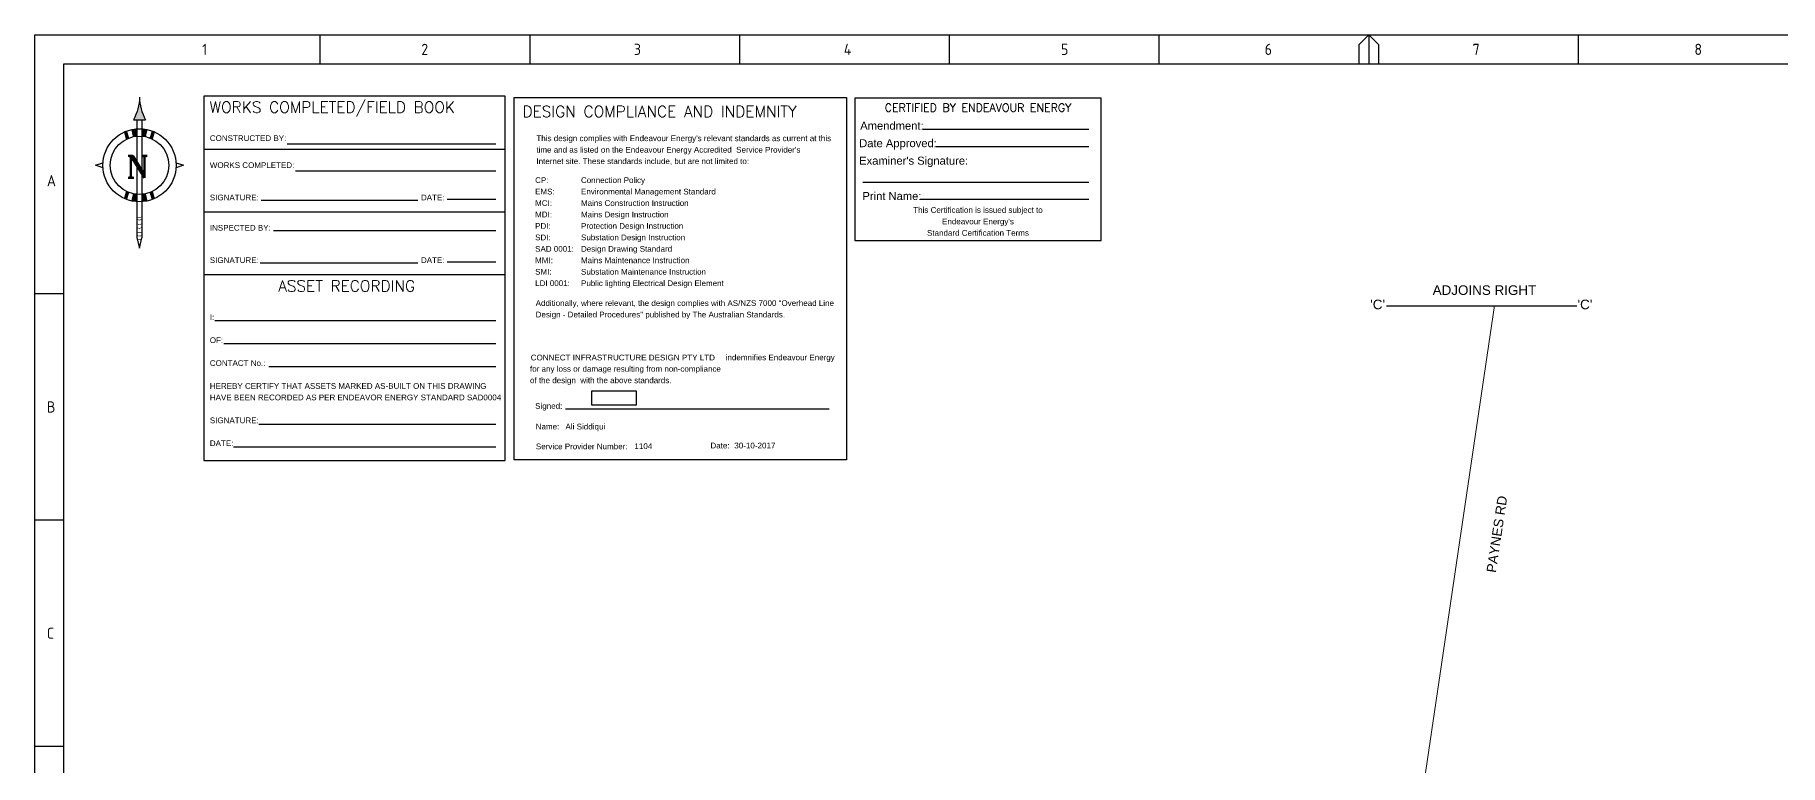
# Paper-space layout 'SHEET 3' of a CAD drawing. Header units: metres, sheet in millimetres. Extents: x -19 to 814, y -3 to 583.
# Drawn here: x -19 to 526, y 355 to 583 of the extents above; entities that cross this region are included whole.
import ezdxf
from ezdxf.enums import TextEntityAlignment as Align

# ---------------------------------------------------------------- set-up
doc = ezdxf.new("R2010")
doc.units = ezdxf.units.M
for name, color, linetype in [('_User Miscellaneous1', 7, 'Continuous'), ('Mains_HV_NEW_U72', 7, 'Continuous'), ('Notes', 7, 'Continuous')]:
    doc.layers.add(name, color=color, linetype=linetype)
doc.layers.add('Cadastre Roads_SP_EXT', color=9, linetype='Continuous', lineweight=5)
doc.styles.add('Elec', font='romand__.ttf')
doc.styles.add('iecISOCP', font='isocp.shx')
doc.styles.add('Roman', font='romant.shx')
doc.styles.get("Standard").update_dxf_attribs({"font": 'arial.ttf'})
doc.linetypes.add('Cable New UG', pattern='A,7,-0.25,["x",Standard,S=2,R=0,X=0.2,Y=-0.8],-2.1', length=9.35)
picture_1 = doc.add_image_def('image1.jpg', size_in_pixel=(298, 96))

# ---------------------------------------------------------------- blocks, each defined once
blk = doc.blocks.new('A1_FRAME_TITLE')
at = {"layer": 'Notes', "linetype": 'Continuous'}
for p, q in [((89.14, 574.39), (89.14, 583.39)), ((154.65, 574.39), (154.65, 583.39)), ((220.16, 574.39), (220.16, 583.39)), ((285.67, 574.39), (285.67, 583.39)), ((351.17, 574.39), (351.17, 583.39)), ((413.68, 580.39), (416.68, 583.39)), ((416.68, 583.39), (416.68, 574.39)), ((416.68, 583.39), (419.68, 580.39)), ((482.19, 574.39), (482.19, 583.39)), ((413.68, 574.39), (413.68, 580.39)), ((419.68, 580.39), (419.68, 574.39)), ((9, 502.43), (0, 502.43)), ((8.99, 431.68), (0, 431.68)), ((8.99, 360.93), (0, 360.93))]:
    blk.add_line(p, q, dxfattribs=at)
at = {"layer": 'Notes', "linetype": 'Continuous', "flags": 128}
for points in [[(0, 583.39), (833.37, 583.39), (833.37, -3.03), (0, -3.03)], [(9, 574.39), (824.37, 574.39), (824.37, 5.97), (9, 5.97)]]:
    blk.add_lwpolyline(points, close=True, dxfattribs=at)
blk.add_attdef('DRAFT_NUM', (29.9, 23.29), '', height=2.5, rotation=90)
at = {"layer": 'Notes', "style": 'iecISOCP'}
for s, p in [('1', (52.24, 577.12)), ('2', (120.7, 577.12)), ('3', (187.09, 577.12)), ('4', (252.67, 577.12)), ('5', (320.5, 577.12)), ('6', (384.13, 577.12)), ('7', (449.08, 577.12)), ('8', (518.36, 577.12)), ('A', (3.74, 536.06)), ('B', (3.74, 465.31)), ('C', (3.74, 394.56))]:
    blk.add_text(s, height=3.5, dxfattribs=at).set_placement(p)
at = {"layer": 'Notes', "style": 'iecISOCP', "flags": 8}
blk.add_attdef('VERSION_NO', text='', height=2.5, rotation=90, dxfattribs=at).set_placement((302.04, 43.81), align=Align.MIDDLE_CENTER)
at = {"layer": 'Notes', "style": 'iecISOCP'}
for tag, p in [('CAP_NO', (513.19, 43.46)), ('IE_NUM', (513.05, 37.81)), ('REF_No_1', (335.24, 32.31)), ('REF_1', (362.52, 32.31)), ('GEN_WO', (441.71, 31.76)), ('HV_SWITCH', (513.46, 32.16)), ('REF_No_2', (335.24, 26.31)), ('REF_2', (362.52, 26.31)), ('OH_WO', (441.71, 25.81)), ('UBD_REF', (513.05, 25.83)), ('REF_No_3', (335.24, 20.31)), ('REF_3', (362.52, 20.31)), ('UG_WO', (441.71, 20.05)), ('GIS_MAP_No', (513.05, 20.04)), ('REF_No_4', (335.24, 14.31)), ('REF_4', (362.52, 14.31)), ('HV_OP_DIAG', (513.33, 14.2)), ('SUB_WO', (441.71, 13.81)), ('LGA', (512.95, 7.78)), ('ExportID', (9.08, 2.39))]:
    blk.add_attdef(tag, p, '', height=2.5, dxfattribs=at)
for tag, height, p in [('T1', 3.5, (684.37, 39.47)), ('scale', 2.5, (567.76, 33.27)), ('T2', 3.5, (684.37, 34.35)), ('DRAWN', 2.5, (567.76, 24.93)), ('T3', 3.5, (684.37, 28.92)), ('T4', 3.5, (684.37, 23.66)), ('REV', 5, (820.05, 17.1)), ('DATE', 2.5, (567.76, 16.88)), ('T5', 3.5, (684.37, 18.23)), ('T6', 3.5, (684.37, 12.97)), ('DESIGN', 2.5, (605.62, 9.15))]:
    blk.add_attdef(tag, text='', height=height, dxfattribs=at).set_placement(p, align=Align.CENTER)
blk.add_attdef('NUM', text='', height=7, dxfattribs=at).set_placement((792.37, 20.12), align=Align.MIDDLE_CENTER)
for tag, p in [('NS', (790.71, 8.12)), ('SHTS', (805.41, 8.12))]:
    blk.add_attdef(tag, text='', height=2.5, dxfattribs=at).set_placement(p, align=Align.MIDDLE)
at = {"layer": 'Notes', "style": 'iecISOCP', "flags": 1}
for tag, p in [('ProjectType', (14.17, -26.8)), ('ProjectNumber', (23.56, -26.82)), ('DrawingNumber', (35.51, -26.8)), ('ProjectDescription', (47.56, -26.83)), ('ExportDate', (60.28, -26.79)), ('ExportUserName', (69.15, -26.8)), ('DesignerCompanyName', (81.48, -26.79)), ('ExportAreaOfInterest', (97.1, -26.81)), ('GIS_SUCCESS', (112, -26.78)), ('CAD_SUCCESS', (121.79, -26.78)), ('DEPOTCODE', (132.11, -26.88)), ('ExportCategories', (140.08, -26.8)), ('Comments', (154.38, -26.88))]:
    blk.add_attdef(tag, p, '', height=1, dxfattribs=at)
blk = doc.blocks.new('NorthPnt 12')
blk.add_hatch(color=256).paths.add_polyline_path([(1.92, -7.1, -0.127271), (0, 0, -0.127271), (-1.92, -7.1)])
for p, q in [((-1.92, -7.1), (1.92, -7.1)), ((11.43, -20.57), (13.72, -21.34)), ((13.72, -21.34), (11.43, -22.1))]:
    blk.add_line(p, q)
for points in [[(0, 0, -0.127271), (-1.92, -7.1, -0.127271)], [(0, 0, 0.127271), (1.92, -7.1, 0.127271)]]:
    blk.add_lwpolyline(points, format="xyb")
for points in [[(-0.84, -7.1), (-0.84, -38.86)], [(0.76, -7.1), (0.76, -38.86)], [(-11.43, -22.1), (-13.72, -21.34), (-11.43, -20.57)], [(-0.84, -38.86), (-0.84, -44.06)], [(0.76, -38.86), (0.76, -44.06)], [(-0.83, -44.06), (-0.03, -47.24), (0.76, -44.06)]]:
    blk.add_lwpolyline(points)
at = {"const_width": 0.183}
for points in [[(-0.84, -37.33, 0.465825), (0.75, -37.33, 0.465825)], [(-0.84, -38.07, 0.465825), (0.75, -38.07, 0.465825)], [(-0.84, -39.48, 0.465825), (0.75, -39.48, 0.465825)], [(-0.84, -40.66, 0.465825), (0.75, -40.66, 0.465825)], [(-0.84, -42.07, 0.465825), (0.75, -42.07, 0.465825)], [(-0.84, -43.1, 0.465825), (0.75, -43.1, 0.465825)], [(-0.84, -44.14, 0.465825), (0.75, -44.14, 0.465825)]]:
    blk.add_lwpolyline(points, format="xyb", dxfattribs=at)
for radius in [11.43, 9.14]:
    blk.add_circle((0, -21.34), radius)
for points in [[(-4.87, -11), (-3.86, -10.64), (-4.24, -13.23), (-3.2, -12.81)], [(-2.57, -10.22), (-0.83, -9.96), (-2.05, -12.45), (-0.83, -12.35)], [(2.51, -10.22), (0.77, -9.96), (1.99, -12.45), (0.77, -12.35)], [(4.8, -11), (3.8, -10.64), (4.18, -13.23), (3.14, -12.81)], [(-4.87, -31.67), (-3.86, -32.03), (-4.24, -29.45), (-3.2, -29.86)], [(-2.57, -32.45), (-0.83, -32.71), (-2.05, -30.22), (-0.83, -30.33)], [(2.51, -32.45), (0.77, -32.71), (1.99, -30.22), (0.77, -30.33)], [(4.8, -31.67), (3.8, -32.03), (4.18, -29.45), (3.14, -29.86)]]:
    blk.add_solid(points)
at = {"color": 7, "style": 'Roman'}
blk.add_text('N', height=6.91, dxfattribs=at).set_placement((-4.19, -25.27), (3.04, -25.27), align=Align.ALIGNED)
blk = doc.blocks.new('NOTE_CERTIFIED-BY-IE')
at = {"color": 7, "linetype": 'Continuous', "lineweight": -3}
for p, q in [((21.25, 34.9), (73.15, 34.9)), ((25.46, 29.41), (73.15, 29.41)), ((2.51, 18.32), (73.15, 18.32)), ((20.45, 12.96), (73.15, 12.96))]:
    blk.add_line(p, q, dxfattribs=at)
blk.add_lwpolyline([(0, 0), (76.98, 0), (76.98, 44.52), (0, 44.52)], close=True)
at = {"color": 7, "lineweight": -3, "style": 'Elec'}
blk.add_text('CERTIFIED BY ENDEAVOUR ENERGY', height=2.52, dxfattribs=at).set_placement((38.51, 41.58), align=Align.MIDDLE_CENTER)
at = {"color": 7, "lineweight": -3}
for s, p in [('Amendment:', (1.7, 35.94)), ('Date Approved:', (1.37, 30.47)), ("Examiner's Signature:", (1.37, 25.01))]:
    blk.add_text(s, height=2.5, dxfattribs=at).set_placement(p, align=Align.MIDDLE_LEFT)
blk.add_text('Print Name:', height=2.5, dxfattribs=at).set_placement((2.4, 11.95), align=Align.BOTTOM_LEFT)
at = {"color": 7, "lineweight": -3, "insert": (38.49, 5.99), "char_height": 1.79, "attachment_point": 5, "line_spacing_factor": 1.2}
blk.add_mtext("This Certification is issued subject to \\PEndeavour Energy's \\PStandard Certification Terms", dxfattribs=at)
blk = doc.blocks.new('NOTE_WORKS-COMPLETED')
at = {"lineweight": -3}
for p, q in [((89.67, 83.78), (-4.44, 83.78)), ((89.67, 64.19), (-4.44, 64.19)), ((89.44, 44.61), (-4.44, 44.61))]:
    blk.add_line(p, q, dxfattribs=at)
at = {"color": 7, "linetype": 'Continuous', "lineweight": -3}
for p, q in [((21.53, 85.57), (86.7, 85.57)), ((24.19, 77.13), (86.7, 77.13)), ((13.44, 67.94), (62.4, 67.94)), ((71.48, 68.29), (86.7, 68.29)), ((17.31, 58.46), (86.7, 58.46)), ((13.15, 48.36), (62.4, 48.36)), ((71.48, 48.71), (86.7, 48.71)), ((-1.05, 30.37), (86.7, 30.37)), ((1.74, 23.17), (86.7, 23.17)), ((15.87, 16), (86.7, 16)), ((12.7, -2.05), (86.7, -2.05)), ((4.83, -9.14), (86.7, -9.14))]:
    blk.add_line(p, q, dxfattribs=at)
at = {"lineweight": -3}
blk.add_lwpolyline([(-4.44, -13.42), (89.67, -13.42), (89.67, 100.53), (-4.44, 100.53)], close=True, dxfattribs=at)
at = {"color": 7, "lineweight": -3, "style": 'Elec'}
blk.add_text('WORKS COMPLETED/FIELD BOOK', height=3.5, dxfattribs=at).set_placement((-2.69, 97.03), align=Align.MIDDLE_LEFT)
at = {"color": 7, "lineweight": -3}
for s, p in [('CONSTRUCTED BY:', (-2.61, 87.36)), ('WORKS COMPLETED:', (-2.61, 78.92)), ('INSPECTED BY:', (-2.61, 59.34))]:
    blk.add_text(s, height=1.79, dxfattribs=at).set_placement(p, align=Align.MIDDLE_LEFT)
for s, p in [('SIGNATURE:', (5.03, 68.81)), ('DATE:', (67.02, 68.81)), ('SIGNATURE:', (5.03, 49.22)), ('DATE:', (67.02, 49.22))]:
    blk.add_text(s, height=1.79, dxfattribs=at).set_placement(p, align=Align.MIDDLE_CENTER)
at = {"color": 7, "lineweight": -3, "style": 'Elec'}
blk.add_text('ASSET RECORDING', height=3.5, dxfattribs=at).set_placement((18.75, 42.9), align=Align.TOP_LEFT)
at = {"color": 7, "lineweight": -3, "insert": (-2.61, 32.26), "char_height": 1.79, "attachment_point": 1, "line_spacing_factor": 1.2}
blk.add_mtext('I:\\P\\POF:\\P\\PCONTACT No.:\\P\\PHEREBY CERTIFY THAT ASSETS MARKED AS-BUILT ON THIS DRAWING\\PHAVE BEEN RECORDED AS PER ENDEAVOR ENERGY STANDARD SAD0004\\P\\PSIGNATURE:\\P\\PDATE:', dxfattribs=at)
blk = doc.blocks.new('NOTE_DESIGN-COMPLIANCE')
blk.add_line((16, 16.01), (98.33, 16.01))
blk.add_lwpolyline([(0, 113.3), (103.74, 113.3), (103.74, 0), (0, 0)], close=True)
at = {"color": 7, "lineweight": -3, "style": 'Elec'}
blk.add_text('DESIGN COMPLIANCE AND INDEMNITY', height=3.5, dxfattribs=at).set_placement((2.6, 106.13), align=Align.BOTTOM_LEFT)
at = {"color": 7, "lineweight": -3}
for s, p in [('Signed:', (6.54, 17.75)), ('Name:', (6.71, 11.32)), ('Service Provider Number:', (6.76, 5.11)), ('Date: ', (61.29, 5.38))]:
    blk.add_text(s, height=1.79, dxfattribs=at).set_placement(p, align=Align.TOP_LEFT)
at = {"color": 7, "lineweight": -3, "char_height": 1.79, "line_spacing_factor": 1.2}
for s, insert, attachment_point in [("This design complies with Endeavour Energy's relevant standards as current at this \\Ptime and as listed on the Endeavour Energy Accredited  Service Provider's\\PInternet site. These standards include, but are not limited to:", (6.92, 92.16), 7), ('CP:^I^IConnection Policy\\PEMS:^I^IEnvironmental Management Standard\\PMCI:^I^IMains Construction Instruction\\PMDI:^I^IMains Design Instruction\\PPDI:^I^IProtection Design Instruction\\PSDI:^I^ISubstation Design Instruction\\PSAD 0001:^IDesign Drawing Standard\\PMMI:^I^IMains Maintenance Instruction\\PSMI:^I^ISubstation Maintenance Instruction\\PLDI 0001:^IPublic lighting Electrical Design Element ', (6.53, 88.36), 1), ('\\PAdditionally, where relevant, the design complies with AS/NZS 7000 "Overhead Line\\PDesign - Detailed Procedures" published by The Australian Standards.', (6.7, 53.5), 1), ('                                                                                        indemnifies Endeavour Energy \\Pfor any loss or damage resulting from non-compliance \\Pof the design  with the above standards.', (4.93, 32.94), 1)]:
    blk.add_mtext(s, dxfattribs=dict(at, insert=insert, attachment_point=attachment_point))
at = {"ltscale": 0.5}
for tag, p in [('COMPANYNAME', (5.15, 31.1)), ('NAME', (16, 9.52)), ('SPN', (37.54, 3.38)), ('DATE', (68.73, 3.59))]:
    blk.add_attdef(tag, p, '', height=1.8, dxfattribs=at)

psp = doc.layouts.new('SHEET 3')

# ---------------------------------------------------------------- linework, layer by layer
at = {"layer": 'Mains_HV_NEW_U72', "linetype": 'Cable New UG', "lineweight": 0, "flags": 128}
psp.add_lwpolyline([(436.52, 498.76), (408.23, 306.86, -0.209677), (407.8, 306.18), (398.85, 300.08, -0.190797), (398.13, 299.92), (365.91, 305.01), (298.44, 315.17, 0.412738), (297.3, 314.34), (288.62, 258.65, 0.414214), (289.46, 257.51), (305.03, 255.08)], format="xyb", dxfattribs=at)
at = {"layer": 'Notes', "ltscale": 5, "flags": 128}
psp.add_lwpolyline([(402.78, 498.73), (462.25, 498.73)], dxfattribs=at)

# ---------------------------------------------------------------- block references
at = {"color": 0}
psp.add_blockref('A1_FRAME_TITLE', (-19.35, 0.02), dxfattribs=at)
at = {"layer": 'Notes', "color": 7}
psp.add_blockref('NorthPnt 12', (13.32, 563.98), dxfattribs=at)
at = {"layer": 'Notes'}
for name, p in [('NOTE_WORKS-COMPLETED', (37.9, 463.76)), ('NOTE_CERTIFIED-BY-IE', (236.74, 519.08))]:
    psp.add_blockref(name, p, dxfattribs=at)
psp.add_blockref('NOTE_DESIGN-COMPLIANCE', (130.37, 450.53), dxfattribs=at).add_auto_attribs({'COMPANYNAME': 'CONNECT INFRASTRUCTURE DESIGN PTY LTD', 'NAME': 'Ali Siddiqui', 'SPN': '1104', 'DATE': '30-10-2017'})

# ---------------------------------------------------------------- texts
at = {"layer": 'Cadastre Roads_SP_EXT'}
psp.add_text('PAYNES RD', height=3, rotation=81.4701, dxfattribs=at).set_placement((436.99, 415.12))
at = {"layer": 'Notes', "char_height": 3, "attachment_point": 1}
for s, width, insert in [('ADJOINS RIGHT', 32.3117, (417.25, 505.11)), ("'C'", 3.868, (397.74, 500.63)), ("'C'", 3.868, (462.5, 500.63))]:
    psp.add_mtext_dynamic_manual_height_columns(s, width=width, gutter_width=4, heights=[0], dxfattribs=dict(at, insert=insert))

# ---------------------------------------------------------------- pictures from other files: only their frames are drawn
at = {"layer": '_User Miscellaneous1'}
image = psp.add_image(picture_1, insert=(154.6, 467.67), size_in_units=(13.89, 4.47), dxfattribs=at)
image.dxf.flags = 7

doc.saveas('drawing.dxf')
